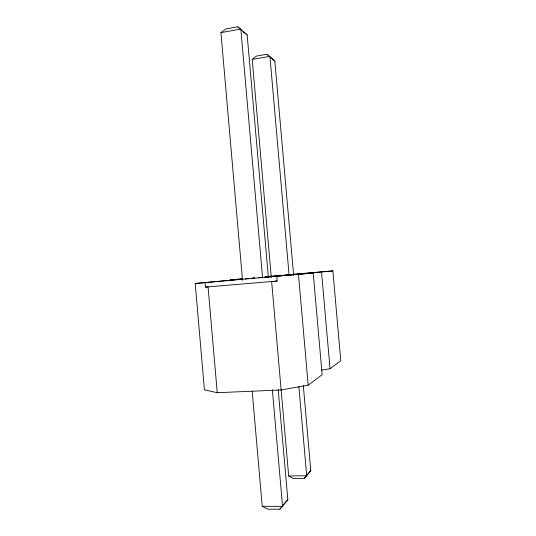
<?xml version="1.0" encoding="UTF-8"?>
<svg xmlns="http://www.w3.org/2000/svg" width="536" height="536" viewBox="0 0 536 536"><rect width="100%" height="100%" fill="white"/><g stroke="black" fill="none" stroke-linecap="round" stroke-linejoin="round"><path stroke-width="0.8" d="M252.195 391.247L262.225 506.332L267.786 509.18L279.926 509.2L283.142 505.133M281.159 390.148L288.67 475.961L293.473 478.568L304.247 478.46L307.778 474.099M278.184 389.551L287.819 499.673L279.926 509.2M303.309 385.511L310.78 470.601L304.247 478.46M307.932 473.925L310.78 470.601M283.832 504.329L285.862 501.957M285.963 501.837L287.819 499.673M271.317 277.668L252.215 59.382L256.483 56.052L267.049 54.25L274.827 61.004L293.648 275.397M242.198 279.068L195.211 283.497L204.417 389.813L217.248 392.714L281.132 389.953L308.193 385.19L322.136 374.691L313.192 273.018L264.61 277.139L332.876 270.901L340.789 360.641L330.042 368.735L321.245 370.195M242.527 280.335L220.933 32.649L225.904 28.971L237.776 26.8L247.17 34.994L268.409 277.762M220.933 32.649L240.832 29.031L262.6 278.104M252.215 59.382L269.916 56.381L289.145 275.658M195.211 283.497L313.192 273.018M242.406 278.787L230.065 280.013L242.949 278.968M276.79 276.563L277.179 281.052L271.645 281.567L281.132 389.953M267.866 276.462L276.161 275.745M277.815 275.605L281.956 275.243M284.449 275.028L288.589 274.673M290.244 274.533L332.876 270.901M245.448 278.754L248.784 278.465L245.515 278.787M252.114 278.177L254.613 277.963M261.28 277.387L258.781 277.608L261.287 277.42M252.161 278.211L254.647 277.996M205.12 282.727L205.502 287.102L277.179 281.052M205.502 287.102L208.069 286.934L217.248 392.714M288.67 475.961L306.699 475.767L298.874 386.557M262.225 506.332L282.546 506.346L272.355 389.726M270.928 57.788L271.39 58.163M271.497 58.25L274.827 61.004M243.069 31.604L243.438 31.905M243.599 32.039L244.048 32.415M244.128 32.482L247.17 34.994M237.776 26.8L240.537 29.393M267.049 54.25L268.851 55.938M321.533 272.12L330.042 368.735M298.485 274.6L308.193 385.19"/></g></svg>
